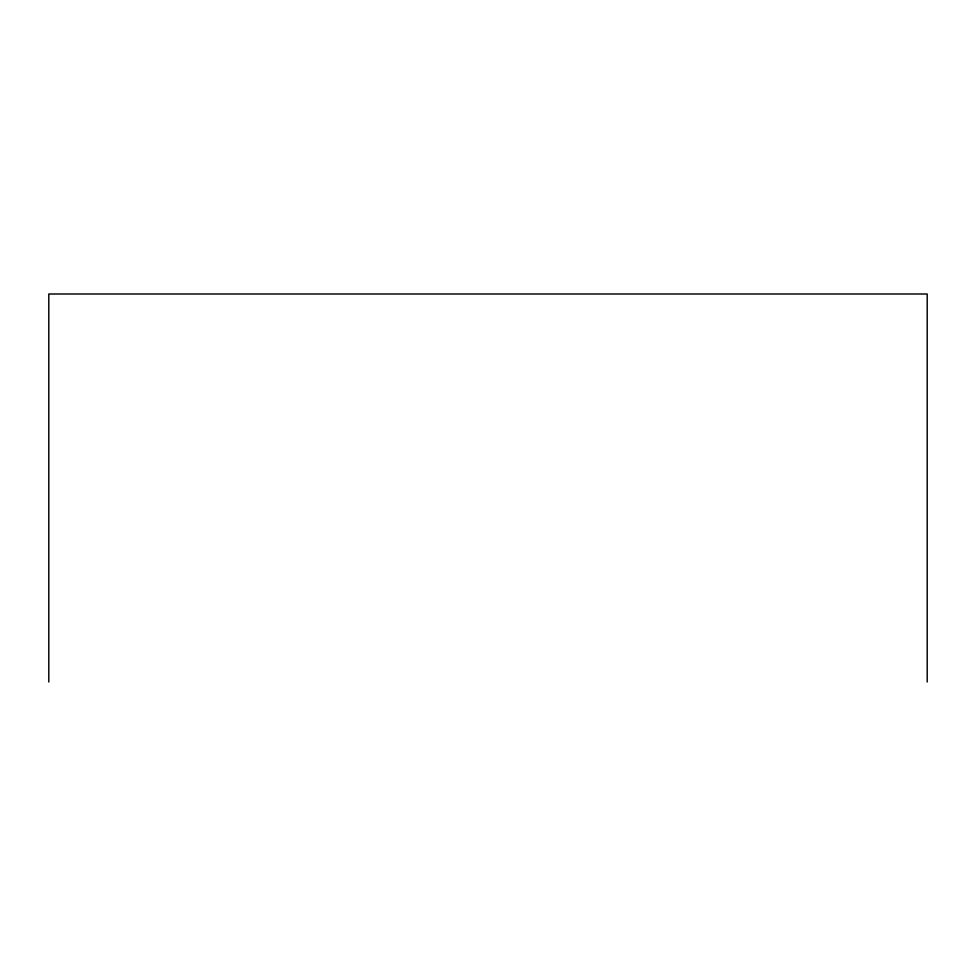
<?xml version="1.0" encoding="UTF-8"?>
<svg xmlns="http://www.w3.org/2000/svg" width="976" height="976" viewBox="0 0 976 976"><rect width="100%" height="100%" fill="white"/><g stroke="black" fill="none" stroke-linecap="round" stroke-linejoin="round"><path stroke-width="1.46" d="M927.2 682.004L927.2 293.996L48.8 293.996L48.8 682.004"/></g></svg>
